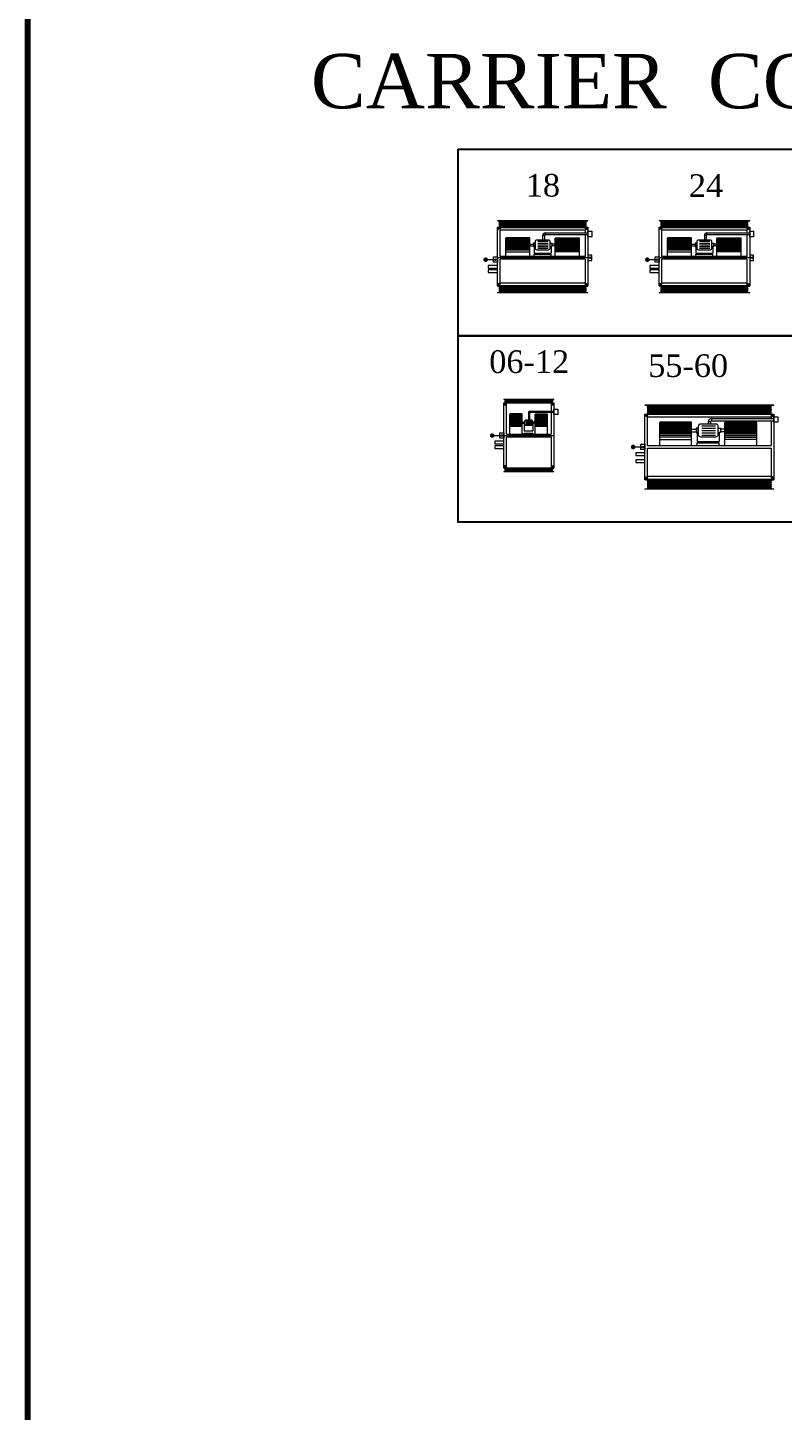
# Model space of a CAD drawing. Extents: x 847 to 949, y 444 to 823.
# Drawn here: x 926.77 to 935.11, y 550.95 to 566.22 of the extents above; entities that cross this region are included whole.
import ezdxf

# ---------------------------------------------------------------- set-up
doc = ezdxf.new("R2010")
doc.units = 0
doc.header["$MEASUREMENT"] = 0
doc.linetypes.add('DASHDOT', pattern=[25.4, 12.7, -6.35, 0, -6.35])
for name, color, linetype in [('01_AC-EQUIP', 206, 'CONTINUOUS'), ('M-DUCT-SA', 5, 'CONTINUOUS'), ('M-EQBMNT', 21, 'CONTINUOUS')]:
    doc.layers.add(name, color=color, linetype=linetype)
doc.layers.add('AC-TEXT', color=15, linetype='CONTINUOUS', lineweight=30)
doc.layers.add('UG-BORDER', color=20, linetype='CONTINUOUS', lineweight=80)
doc.styles.add('AC', font='romans.shx', dxfattribs={"height": 0.2})

# ---------------------------------------------------------------- blocks, each defined once
blk = doc.blocks.new('A$C56630B5C')
at = {"layer": '01_AC-EQUIP', "color": 2, "lineweight": 20}
for p, q in [((0.153, 0.799), (1.153, 0.799)), ((0.153, 0.799), (0.153, 0.796)), ((1.124, 0.796), (0.153, 0.796)), ((0.162, 0.796), (1.153, 0.796)), ((0.172, 0.793), (0.182, 0.796)), ((0.172, 0.793), (0.182, 0.789)), ((0.172, 0.786), (0.182, 0.789)), ((0.172, 0.786), (0.182, 0.783)), ((0.172, 0.78), (0.182, 0.783)), ((0.172, 0.78), (0.182, 0.777)), ((0.172, 0.774), (0.182, 0.777)), ((0.172, 0.774), (0.182, 0.77)), ((0.172, 0.767), (0.182, 0.77)), ((0.172, 0.767), (0.182, 0.764)), ((0.172, 0.761), (0.182, 0.764)), ((0.182, 0.789), (1.124, 0.789)), ((0.182, 0.783), (1.124, 0.783)), ((0.182, 0.777), (1.124, 0.777)), ((0.182, 0.77), (1.124, 0.77)), ((0.182, 0.764), (1.124, 0.764)), ((1.134, 0.793), (1.124, 0.796)), ((1.134, 0.793), (1.124, 0.789)), ((1.134, 0.786), (1.124, 0.789)), ((1.134, 0.786), (1.124, 0.783)), ((1.134, 0.78), (1.124, 0.783)), ((1.134, 0.78), (1.124, 0.777)), ((1.134, 0.774), (1.124, 0.777)), ((1.134, 0.774), (1.124, 0.77)), ((1.134, 0.767), (1.124, 0.77)), ((1.134, 0.767), (1.124, 0.764)), ((1.134, 0.761), (1.124, 0.764)), ((1.153, 0.796), (1.153, 0.799)), ((0.153, 0.726), (1.153, 0.726)), ((0.153, 0.726), (0.153, 0.723)), ((1.153, 0.723), (0.153, 0.723)), ((0.162, 0.726), (1.153, 0.726)), ((0.172, 0.761), (0.182, 0.758)), ((0.172, 0.755), (0.182, 0.758)), ((0.172, 0.755), (0.182, 0.751)), ((0.172, 0.748), (0.182, 0.751)), ((0.172, 0.748), (0.182, 0.745)), ((0.172, 0.742), (0.182, 0.745)), ((0.172, 0.742), (0.182, 0.739)), ((0.172, 0.736), (0.182, 0.739)), ((0.172, 0.736), (0.182, 0.732)), ((0.172, 0.729), (0.182, 0.732)), ((0.172, 0.729), (0.182, 0.726)), ((0.182, 0.758), (1.124, 0.758)), ((0.182, 0.751), (1.124, 0.751)), ((0.182, 0.745), (1.124, 0.745)), ((0.182, 0.739), (1.124, 0.739)), ((0.182, 0.732), (1.124, 0.732)), ((1.134, 0.761), (1.124, 0.758)), ((1.134, 0.755), (1.124, 0.758)), ((1.134, 0.755), (1.124, 0.751)), ((1.134, 0.748), (1.124, 0.751)), ((1.134, 0.748), (1.124, 0.745)), ((1.134, 0.742), (1.124, 0.745)), ((1.134, 0.742), (1.124, 0.739)), ((1.134, 0.736), (1.124, 0.739)), ((1.134, 0.736), (1.124, 0.732)), ((1.134, 0.729), (1.124, 0.732)), ((1.134, 0.729), (1.124, 0.726)), ((1.153, 0.723), (1.153, 0.726)), ((0.153, 0.077), (1.153, 0.077)), ((0.153, 0.077), (0.153, 0.073)), ((1.124, 0.073), (0.153, 0.073)), ((0.153, 0.004), (1.153, 0.004)), ((0.153, 0.004), (0.153, 0)), ((0.162, 0.073), (1.153, 0.073)), ((0.162, 0.004), (1.153, 0.004)), ((0.172, 0.07), (0.182, 0.073)), ((0.172, 0.07), (0.182, 0.067)), ((0.172, 0.064), (0.182, 0.067)), ((0.172, 0.064), (0.182, 0.06)), ((0.172, 0.057), (0.182, 0.06)), ((0.172, 0.057), (0.182, 0.054)), ((0.172, 0.051), (0.182, 0.054)), ((0.172, 0.051), (0.182, 0.048)), ((0.172, 0.045), (0.182, 0.048)), ((0.172, 0.045), (0.182, 0.041)), ((0.172, 0.038), (0.182, 0.041)), ((0.172, 0.038), (0.182, 0.035)), ((0.172, 0.032), (0.182, 0.035)), ((0.172, 0.032), (0.182, 0.029)), ((0.172, 0.026), (0.182, 0.029)), ((0.172, 0.026), (0.182, 0.023)), ((0.172, 0.019), (0.182, 0.023)), ((0.172, 0.019), (0.182, 0.016)), ((0.172, 0.013), (0.182, 0.016)), ((0.172, 0.013), (0.182, 0.01)), ((0.172, 0.007), (0.182, 0.01)), ((0.172, 0.007), (0.182, 0.004)), ((0.182, 0.067), (1.124, 0.067)), ((0.182, 0.06), (1.124, 0.06)), ((0.182, 0.054), (1.124, 0.054)), ((0.182, 0.048), (1.124, 0.048)), ((0.182, 0.041), (1.124, 0.041)), ((0.182, 0.035), (1.124, 0.035)), ((0.182, 0.029), (1.124, 0.029)), ((0.182, 0.023), (1.124, 0.023)), ((0.182, 0.016), (1.124, 0.016)), ((0.182, 0.01), (1.124, 0.01)), ((1.134, 0.07), (1.124, 0.073)), ((1.134, 0.07), (1.124, 0.067)), ((1.134, 0.064), (1.124, 0.067)), ((1.134, 0.064), (1.124, 0.06)), ((1.134, 0.057), (1.124, 0.06)), ((1.134, 0.057), (1.124, 0.054)), ((1.134, 0.051), (1.124, 0.054)), ((1.134, 0.051), (1.124, 0.048)), ((1.134, 0.045), (1.124, 0.048)), ((1.134, 0.045), (1.124, 0.041)), ((1.134, 0.038), (1.124, 0.041)), ((1.134, 0.038), (1.124, 0.035)), ((1.134, 0.032), (1.124, 0.035)), ((1.134, 0.032), (1.124, 0.029)), ((1.134, 0.026), (1.124, 0.029)), ((1.134, 0.026), (1.124, 0.023)), ((1.134, 0.019), (1.124, 0.023)), ((1.134, 0.019), (1.124, 0.016)), ((1.134, 0.013), (1.124, 0.016)), ((1.134, 0.013), (1.124, 0.01)), ((1.134, 0.007), (1.124, 0.01)), ((1.134, 0.007), (1.124, 0.004)), ((1.153, 0.073), (1.153, 0.077)), ((1.153, 0), (1.153, 0.004)), ((1.153, 0), (0.153, 0))]:
    blk.add_line(p, q, dxfattribs=at)
at = {"layer": '01_AC-EQUIP', "color": 1, "lineweight": 20}
for p, q in [((0.153, 0.723), (1.153, 0.723)), ((0.154, 0.709), (0.188, 0.709)), ((0.172, 0.72), (0.172, 0.698)), ((1.123, 0.693), (0.183, 0.693)), ((0.653, 0.634), (0.653, 0.583)), ((0.672, 0.634), (0.653, 0.634)), ((0.672, 0.634), (0.672, 0.583)), ((0.682, 0.663), (1.153, 0.663)), ((0.682, 0.644), (0.682, 0.663)), ((0.682, 0.644), (1.153, 0.644)), ((1.153, 0.709), (1.119, 0.709)), ((1.135, 0.72), (1.135, 0.698)), ((0.248, 0.403), (0.248, 0.604)), ((0.513, 0.604), (0.248, 0.604)), ((0.513, 0.603), (0.248, 0.603)), ((0.513, 0.601), (0.248, 0.601)), ((0.513, 0.6), (0.248, 0.6)), ((0.513, 0.597), (0.248, 0.597)), ((0.513, 0.595), (0.248, 0.595)), ((0.513, 0.592), (0.248, 0.592)), ((0.513, 0.589), (0.248, 0.589)), ((0.513, 0.586), (0.248, 0.586)), ((0.513, 0.581), (0.248, 0.581)), ((0.513, 0.575), (0.248, 0.575)), ((0.513, 0.569), (0.248, 0.569)), ((0.513, 0.562), (0.248, 0.562)), ((0.513, 0.555), (0.248, 0.555)), ((0.513, 0.547), (0.248, 0.547)), ((0.513, 0.542), (0.248, 0.542)), ((0.513, 0.536), (0.248, 0.536)), ((0.513, 0.528), (0.248, 0.528)), ((0.513, 0.521), (0.248, 0.521)), ((0.513, 0.514), (0.248, 0.514)), ((0.513, 0.502), (0.248, 0.502)), ((0.513, 0.487), (0.248, 0.487)), ((0.513, 0.473), (0.248, 0.473)), ((0.513, 0.403), (0.513, 0.604)), ((0.513, 0.539), (0.551, 0.539)), ((0.513, 0.52), (0.551, 0.52)), ((0.56, 0.511), (0.56, 0.438)), ((0.714, 0.566), (0.599, 0.566)), ((0.714, 0.546), (0.599, 0.546)), ((0.714, 0.527), (0.599, 0.527)), ((0.714, 0.508), (0.599, 0.508)), ((0.714, 0.488), (0.599, 0.488)), ((0.745, 0.511), (0.745, 0.438)), ((0.792, 0.539), (0.755, 0.539)), ((0.792, 0.52), (0.755, 0.52)), ((0.792, 0.403), (0.792, 0.604)), ((0.792, 0.604), (1.058, 0.604)), ((0.792, 0.603), (1.058, 0.603)), ((0.792, 0.601), (1.058, 0.601)), ((0.792, 0.6), (1.058, 0.6)), ((0.792, 0.597), (1.058, 0.597)), ((0.792, 0.595), (1.058, 0.595)), ((0.792, 0.592), (1.058, 0.592)), ((0.792, 0.589), (1.058, 0.589)), ((0.792, 0.586), (1.058, 0.586)), ((0.792, 0.581), (1.058, 0.581)), ((0.792, 0.575), (1.058, 0.575)), ((0.792, 0.569), (1.058, 0.569)), ((0.792, 0.562), (1.058, 0.562)), ((0.792, 0.555), (1.058, 0.555)), ((0.792, 0.547), (1.058, 0.547)), ((0.792, 0.542), (1.058, 0.542)), ((0.792, 0.536), (1.058, 0.536)), ((0.792, 0.528), (1.058, 0.528)), ((0.792, 0.521), (1.058, 0.521)), ((0.792, 0.514), (1.058, 0.514)), ((0.792, 0.502), (1.058, 0.502)), ((0.792, 0.487), (1.058, 0.487)), ((0.792, 0.473), (1.058, 0.473)), ((1.058, 0.403), (1.058, 0.604)), ((1.153, 0.388), (0.153, 0.388)), ((1.123, 0.373), (0.183, 0.373)), ((0.248, 0.454), (0.513, 0.454)), ((0.56, 0.438), (0.745, 0.438)), ((0.56, 0.427), (0.745, 0.427)), ((0.56, 0.403), (0.56, 0.427)), ((0.745, 0.403), (0.745, 0.427)), ((1.058, 0.454), (0.792, 0.454)), ((1.153, 0.077), (0.153, 0.077)), ((0.154, 0.094), (0.188, 0.094)), ((0.187, 0.092), (0.156, 0.092)), ((0.171, 0.102), (0.171, 0.082)), ((0.172, 0.083), (0.172, 0.105)), ((1.123, 0.107), (0.183, 0.107)), ((1.153, 0.094), (1.119, 0.094)), ((1.135, 0.083), (1.135, 0.105))]:
    blk.add_line(p, q, dxfattribs=at)
at = {"layer": '01_AC-EQUIP', "color": 1, "linetype": 'DASHDOT', "lineweight": 20}
for p, q in [((0.513, 0.547), (0.248, 0.547)), ((0.792, 0.547), (1.058, 0.547))]:
    blk.add_line(p, q, dxfattribs=at)
at = {"layer": '01_AC-EQUIP', "color": 4, "lineweight": 20}
blk.add_line((0.025, 0.367), (0.131, 0.367), dxfattribs=at)
at = {"layer": '01_AC-EQUIP', "color": 1, "lineweight": 20}
for points in [[(0.153, 0.077), (0.153, 0.723)], [(1.123, 0.403), (0.183, 0.403), (0.183, 0.693)], [(1.123, 0.693), (1.123, 0.663)], [(1.123, 0.644), (1.123, 0.403)], [(1.153, 0.726), (1.153, 0.077)], [(0.183, 0.107), (0.183, 0.373)], [(1.123, 0.373), (1.123, 0.107)]]:
    blk.add_lwpolyline(points, dxfattribs=at)
for points in [[(1.197, 0.62), (1.153, 0.62), (1.153, 0.68), (1.197, 0.68)], [(0.569, 0.548), (0.551, 0.548), (0.551, 0.511), (0.569, 0.511)], [(0.736, 0.548), (0.755, 0.548), (0.755, 0.511), (0.736, 0.511)], [(0.109, 0.398), (0.153, 0.398), (0.153, 0.338), (0.109, 0.338)], [(1.197, 0.418), (1.153, 0.418), (1.153, 0.358), (1.197, 0.358)]]:
    blk.add_lwpolyline(points, close=True, dxfattribs=at)
blk.add_lwpolyline([(0.717, 0.583), (0.589, 0.583, 0.414214), (0.569, 0.563), (0.569, 0.496, 0.414214), (0.589, 0.476), (0.717, 0.476, 0.414214), (0.736, 0.496), (0.736, 0.563, 0.414214)], format="xyb", close=True, dxfattribs=at)
at = {"layer": '01_AC-EQUIP', "color": 4, "lineweight": 20, "const_width": 0.0252}
blk.add_lwpolyline([(0.027, 0.354, 1), (0.022, 0.379, 1)], format="xyb", close=True, dxfattribs=at)
at = {"layer": '01_AC-EQUIP', "color": 5, "lineweight": 20}
blk.add_lwpolyline([(0.153, 0.273), (0.153, 0.303), (0.053, 0.303), (0.053, 0.273)], close=True, dxfattribs=at)
at = {"layer": '01_AC-EQUIP', "color": 6, "lineweight": 20}
blk.add_lwpolyline([(0.153, 0.224), (0.153, 0.254), (0.053, 0.254), (0.053, 0.224)], close=True, dxfattribs=at)
at = {"layer": '01_AC-EQUIP', "color": 1, "lineweight": 20}
for centre in [(0.131, 0.367), (1.176, 0.388)]:
    blk.add_circle(centre, 0.00932, dxfattribs=at)
for radius in [0.0291, 0.0097]:
    blk.add_arc((0.682, 0.634), radius, 90.0006, 180.0006, dxfattribs=at)
for centre, major_axis, start_param, end_param in [((0.172, 0.709), (0.0136, 0), -1.570796, 4.712389), ((0.172, 0.709), (0.00775, 0), 3.141593, 9.424778), ((1.135, 0.094), (-0.0136, 0), -1.570796, 4.712389), ((1.135, 0.094), (-0.00775, 0), 3.141593, 9.424778)]:
    blk.add_ellipse(centre, major_axis=major_axis, ratio=0.646018, start_param=start_param, end_param=end_param, dxfattribs=at)
at = {"layer": '01_AC-EQUIP', "color": 1, "lineweight": 20, "extrusion": (0, 0, -1)}
for centre, major_axis, start_param, end_param in [((1.135, 0.709), (-0.0136, 0), -1.570796, 4.712389), ((1.135, 0.709), (-0.00775, 0), 3.141593, 9.424778), ((0.172, 0.094), (0.0136, 0), -1.570796, 4.712389), ((0.171, 0.092), (-0.0124, 0), -1.570796, 4.712389), ((0.172, 0.094), (0.00775, 0), 3.141593, 9.424778), ((0.171, 0.092), (-0.00705, 0), 3.141593, 9.424778)]:
    blk.add_ellipse(centre, major_axis=major_axis, ratio=0.646018, start_param=start_param, end_param=end_param, dxfattribs=at)
at = {"layer": 'M-EQBMNT', "color": 21, "linetype": 'ByBlock', "ltscale": 1.5}
for p, q in [((0.513, 0.604), (0.248, 0.604)), ((0.792, 0.604), (1.058, 0.604))]:
    blk.add_line(p, q, dxfattribs=at)
blk = doc.blocks.new('A$C220E142C')
at = {"layer": '01_AC-EQUIP', "color": 2, "lineweight": 20}
for p, q in [((0.154, 0.8), (0.704, 0.8)), ((0.154, 0.8), (0.154, 0.798)), ((0.688, 0.798), (0.154, 0.798)), ((0.159, 0.798), (0.704, 0.798)), ((0.164, 0.796), (0.169, 0.798)), ((0.164, 0.796), (0.169, 0.795)), ((0.164, 0.793), (0.169, 0.795)), ((0.164, 0.793), (0.169, 0.791)), ((0.164, 0.789), (0.169, 0.791)), ((0.164, 0.789), (0.169, 0.788)), ((0.164, 0.786), (0.169, 0.788)), ((0.164, 0.786), (0.169, 0.784)), ((0.164, 0.782), (0.169, 0.784)), ((0.164, 0.782), (0.169, 0.781)), ((0.164, 0.779), (0.169, 0.781)), ((0.164, 0.779), (0.169, 0.777)), ((0.164, 0.775), (0.169, 0.777)), ((0.164, 0.775), (0.169, 0.774)), ((0.164, 0.772), (0.169, 0.774)), ((0.164, 0.772), (0.169, 0.77)), ((0.164, 0.768), (0.169, 0.77)), ((0.164, 0.768), (0.169, 0.767)), ((0.164, 0.765), (0.169, 0.767)), ((0.164, 0.765), (0.169, 0.763)), ((0.169, 0.795), (0.688, 0.795)), ((0.169, 0.791), (0.688, 0.791)), ((0.169, 0.788), (0.688, 0.788)), ((0.169, 0.784), (0.688, 0.784)), ((0.169, 0.781), (0.688, 0.781)), ((0.169, 0.777), (0.688, 0.777)), ((0.169, 0.774), (0.688, 0.774)), ((0.169, 0.77), (0.688, 0.77)), ((0.169, 0.767), (0.688, 0.767)), ((0.693, 0.796), (0.688, 0.798)), ((0.693, 0.796), (0.688, 0.795)), ((0.693, 0.793), (0.688, 0.795)), ((0.693, 0.793), (0.688, 0.791)), ((0.693, 0.789), (0.688, 0.791)), ((0.693, 0.789), (0.688, 0.788)), ((0.693, 0.786), (0.688, 0.788)), ((0.693, 0.786), (0.688, 0.784)), ((0.693, 0.782), (0.688, 0.784)), ((0.693, 0.782), (0.688, 0.781)), ((0.693, 0.779), (0.688, 0.781)), ((0.693, 0.779), (0.688, 0.777)), ((0.693, 0.775), (0.688, 0.777)), ((0.693, 0.775), (0.688, 0.774)), ((0.693, 0.772), (0.688, 0.774)), ((0.693, 0.772), (0.688, 0.77)), ((0.693, 0.768), (0.688, 0.77)), ((0.693, 0.768), (0.688, 0.767)), ((0.693, 0.765), (0.688, 0.767)), ((0.693, 0.765), (0.688, 0.763)), ((0.704, 0.798), (0.704, 0.8)), ((0.154, 0.76), (0.704, 0.76)), ((0.154, 0.76), (0.154, 0.758)), ((0.704, 0.758), (0.154, 0.758)), ((0.159, 0.76), (0.704, 0.76)), ((0.164, 0.762), (0.169, 0.763)), ((0.164, 0.762), (0.169, 0.76)), ((0.169, 0.763), (0.688, 0.763)), ((0.693, 0.762), (0.688, 0.763)), ((0.693, 0.762), (0.688, 0.76)), ((0.704, 0.758), (0.704, 0.76)), ((0.154, 0.042), (0.704, 0.042)), ((0.154, 0.042), (0.154, 0.04)), ((0.688, 0.04), (0.154, 0.04)), ((0.154, 0.002), (0.704, 0.002)), ((0.154, 0.002), (0.154, 0)), ((0.159, 0.04), (0.704, 0.04)), ((0.159, 0.002), (0.704, 0.002)), ((0.164, 0.038), (0.169, 0.04)), ((0.164, 0.038), (0.169, 0.037)), ((0.164, 0.035), (0.169, 0.037)), ((0.164, 0.035), (0.169, 0.033)), ((0.164, 0.032), (0.169, 0.033)), ((0.164, 0.032), (0.169, 0.03)), ((0.164, 0.028), (0.169, 0.03)), ((0.164, 0.028), (0.169, 0.026)), ((0.164, 0.025), (0.169, 0.026)), ((0.164, 0.025), (0.169, 0.023)), ((0.164, 0.021), (0.169, 0.023)), ((0.164, 0.021), (0.169, 0.019)), ((0.164, 0.018), (0.169, 0.019)), ((0.164, 0.018), (0.169, 0.016)), ((0.164, 0.014), (0.169, 0.016)), ((0.164, 0.014), (0.169, 0.012)), ((0.164, 0.011), (0.169, 0.012)), ((0.164, 0.011), (0.169, 0.009)), ((0.164, 0.007), (0.169, 0.009)), ((0.164, 0.007), (0.169, 0.005)), ((0.164, 0.004), (0.169, 0.005)), ((0.164, 0.004), (0.169, 0.002)), ((0.169, 0.037), (0.688, 0.037)), ((0.169, 0.033), (0.688, 0.033)), ((0.169, 0.03), (0.688, 0.03)), ((0.169, 0.026), (0.688, 0.026)), ((0.169, 0.023), (0.688, 0.023)), ((0.169, 0.019), (0.688, 0.019)), ((0.169, 0.016), (0.688, 0.016)), ((0.169, 0.012), (0.688, 0.012)), ((0.169, 0.009), (0.688, 0.009)), ((0.169, 0.005), (0.688, 0.005)), ((0.693, 0.038), (0.688, 0.04)), ((0.693, 0.038), (0.688, 0.037)), ((0.693, 0.035), (0.688, 0.037)), ((0.693, 0.035), (0.688, 0.033)), ((0.693, 0.032), (0.688, 0.033)), ((0.693, 0.032), (0.688, 0.03)), ((0.693, 0.028), (0.688, 0.03)), ((0.693, 0.028), (0.688, 0.026)), ((0.693, 0.025), (0.688, 0.026)), ((0.693, 0.025), (0.688, 0.023)), ((0.693, 0.021), (0.688, 0.023)), ((0.693, 0.021), (0.688, 0.019)), ((0.693, 0.018), (0.688, 0.019)), ((0.693, 0.018), (0.688, 0.016)), ((0.693, 0.014), (0.688, 0.016)), ((0.693, 0.014), (0.688, 0.012)), ((0.693, 0.011), (0.688, 0.012)), ((0.693, 0.011), (0.688, 0.009)), ((0.693, 0.007), (0.688, 0.009)), ((0.693, 0.007), (0.688, 0.005)), ((0.693, 0.004), (0.688, 0.005)), ((0.693, 0.004), (0.688, 0.002)), ((0.704, 0.04), (0.704, 0.042)), ((0.704, 0), (0.704, 0.002)), ((0.704, 0), (0.154, 0))]:
    blk.add_line(p, q, dxfattribs=at)
at = {"layer": '01_AC-EQUIP', "color": 1, "lineweight": 20}
for p, q in [((0.187, 0.745), (0.153, 0.745)), ((0.169, 0.757), (0.169, 0.735)), ((0.219, 0.415), (0.219, 0.637)), ((0.355, 0.637), (0.219, 0.637)), ((0.355, 0.636), (0.219, 0.636)), ((0.355, 0.635), (0.219, 0.635)), ((0.355, 0.634), (0.219, 0.634)), ((0.355, 0.633), (0.219, 0.633)), ((0.355, 0.632), (0.219, 0.632)), ((0.355, 0.631), (0.219, 0.631)), ((0.355, 0.629), (0.219, 0.629)), ((0.355, 0.627), (0.219, 0.627)), ((0.355, 0.625), (0.219, 0.625)), ((0.355, 0.622), (0.219, 0.622)), ((0.355, 0.619), (0.219, 0.619)), ((0.355, 0.615), (0.219, 0.615)), ((0.355, 0.611), (0.219, 0.611)), ((0.355, 0.415), (0.355, 0.637)), ((0.427, 0.652), (0.427, 0.568)), ((0.437, 0.652), (0.427, 0.652)), ((0.437, 0.652), (0.437, 0.568)), ((0.441, 0.667), (0.704, 0.667)), ((0.441, 0.657), (0.441, 0.667)), ((0.441, 0.657), (0.704, 0.657)), ((0.498, 0.415), (0.498, 0.637)), ((0.498, 0.637), (0.634, 0.637)), ((0.498, 0.636), (0.634, 0.636)), ((0.498, 0.635), (0.634, 0.635)), ((0.498, 0.634), (0.634, 0.634)), ((0.498, 0.633), (0.634, 0.633)), ((0.498, 0.632), (0.634, 0.632)), ((0.498, 0.631), (0.634, 0.631)), ((0.498, 0.629), (0.634, 0.629)), ((0.498, 0.627), (0.634, 0.627)), ((0.498, 0.625), (0.634, 0.625)), ((0.498, 0.622), (0.634, 0.622)), ((0.498, 0.619), (0.634, 0.619)), ((0.498, 0.615), (0.634, 0.615)), ((0.498, 0.611), (0.634, 0.611)), ((0.634, 0.415), (0.634, 0.637)), ((0.706, 0.746), (0.672, 0.746)), ((0.689, 0.757), (0.689, 0.735)), ((0.355, 0.608), (0.219, 0.608)), ((0.355, 0.605), (0.219, 0.605)), ((0.355, 0.602), (0.219, 0.602)), ((0.355, 0.598), (0.219, 0.598)), ((0.355, 0.594), (0.219, 0.594)), ((0.355, 0.59), (0.219, 0.59)), ((0.355, 0.585), (0.219, 0.585)), ((0.355, 0.577), (0.219, 0.577)), ((0.355, 0.57), (0.219, 0.57)), ((0.219, 0.56), (0.355, 0.56)), ((0.219, 0.551), (0.355, 0.551)), ((0.219, 0.541), (0.355, 0.541)), ((0.219, 0.532), (0.355, 0.532)), ((0.219, 0.522), (0.355, 0.522)), ((0.219, 0.513), (0.355, 0.513)), ((0.219, 0.503), (0.355, 0.503)), ((0.355, 0.546), (0.374, 0.546)), ((0.355, 0.536), (0.374, 0.536)), ((0.379, 0.532), (0.379, 0.45)), ((0.458, 0.56), (0.399, 0.56)), ((0.458, 0.55), (0.399, 0.55)), ((0.458, 0.54), (0.399, 0.54)), ((0.458, 0.53), (0.399, 0.53)), ((0.458, 0.52), (0.399, 0.52)), ((0.474, 0.532), (0.474, 0.45)), ((0.498, 0.546), (0.479, 0.546)), ((0.498, 0.536), (0.479, 0.536)), ((0.498, 0.608), (0.634, 0.608)), ((0.498, 0.605), (0.634, 0.605)), ((0.498, 0.602), (0.634, 0.602)), ((0.498, 0.598), (0.634, 0.598)), ((0.498, 0.594), (0.634, 0.594)), ((0.498, 0.59), (0.634, 0.59)), ((0.498, 0.585), (0.634, 0.585)), ((0.498, 0.577), (0.634, 0.577)), ((0.498, 0.57), (0.634, 0.57)), ((0.634, 0.56), (0.498, 0.56)), ((0.498, 0.56), (0.634, 0.56)), ((0.498, 0.551), (0.634, 0.551)), ((0.498, 0.541), (0.634, 0.541)), ((0.498, 0.532), (0.634, 0.532)), ((0.498, 0.522), (0.634, 0.522)), ((0.498, 0.513), (0.634, 0.513)), ((0.498, 0.503), (0.634, 0.503)), ((0.154, 0.4), (0.704, 0.4)), ((0.184, 0.415), (0.674, 0.415)), ((0.184, 0.385), (0.674, 0.385)), ((0.379, 0.45), (0.474, 0.45)), ((0.379, 0.427), (0.474, 0.427)), ((0.379, 0.415), (0.379, 0.427)), ((0.474, 0.415), (0.474, 0.427)), ((0.187, 0.059), (0.153, 0.059)), ((0.169, 0.07), (0.169, 0.048)), ((0.706, 0.056), (0.672, 0.056)), ((0.689, 0.068), (0.689, 0.046))]:
    blk.add_line(p, q, dxfattribs=at)
at = {"layer": '01_AC-EQUIP', "color": 1, "linetype": 'DASHDOT', "lineweight": 20}
for p, q in [((0.355, 0.608), (0.219, 0.608)), ((0.498, 0.608), (0.634, 0.608))]:
    blk.add_line(p, q, dxfattribs=at)
at = {"layer": '01_AC-EQUIP', "color": 4, "lineweight": 20}
blk.add_line((0.025, 0.399), (0.131, 0.399), dxfattribs=at)
at = {"layer": '01_AC-EQUIP', "color": 1, "lineweight": 20}
for points in [[(0.154, 0.04), (0.154, 0.76)], [(0.184, 0.415), (0.184, 0.758)], [(0.674, 0.758), (0.674, 0.667)], [(0.674, 0.657), (0.674, 0.415)], [(0.704, 0.76), (0.704, 0.04)], [(0.184, 0.042), (0.184, 0.385)], [(0.674, 0.385), (0.674, 0.042)]]:
    blk.add_lwpolyline(points, dxfattribs=at)
for points in [[(0.748, 0.632), (0.704, 0.632), (0.704, 0.692), (0.748, 0.692)], [(0.384, 0.551), (0.374, 0.551), (0.374, 0.532), (0.384, 0.532)], [(0.469, 0.551), (0.479, 0.551), (0.479, 0.532), (0.469, 0.532)], [(0.11, 0.43), (0.154, 0.43), (0.154, 0.37), (0.11, 0.37)]]:
    blk.add_lwpolyline(points, close=True, dxfattribs=at)
blk.add_lwpolyline([(0.459, 0.568), (0.394, 0.568, 0.414214), (0.384, 0.558), (0.384, 0.524, 0.414214), (0.394, 0.514), (0.459, 0.514, 0.414214), (0.469, 0.524), (0.469, 0.558, 0.414214)], format="xyb", close=True, dxfattribs=at)
at = {"layer": '01_AC-EQUIP', "color": 4, "lineweight": 20, "const_width": 0.0252}
blk.add_lwpolyline([(0.028, 0.387, 1), (0.022, 0.411, 1)], format="xyb", close=True, dxfattribs=at)
at = {"layer": '01_AC-EQUIP', "color": 5, "lineweight": 20}
blk.add_lwpolyline([(0.154, 0.306), (0.154, 0.336), (0.054, 0.336), (0.054, 0.306)], close=True, dxfattribs=at)
at = {"layer": '01_AC-EQUIP', "color": 6, "lineweight": 20}
blk.add_lwpolyline([(0.154, 0.256), (0.154, 0.286), (0.054, 0.286), (0.054, 0.256)], close=True, dxfattribs=at)
at = {"layer": '01_AC-EQUIP', "color": 1, "lineweight": 20}
blk.add_circle((0.131, 0.399), 0.00932, dxfattribs=at)
for radius in [0.0149, 0.00497]:
    blk.add_arc((0.441, 0.652), radius, 90.0006, 180.0006, dxfattribs=at)
at = {"layer": '01_AC-EQUIP', "color": 1, "lineweight": 20, "extrusion": (0, 0, -1)}
for centre, major_axis, start_param, end_param in [((0.169, 0.745), (-0.0136, 0), -1.570796, 4.712389), ((0.169, 0.745), (-0.00775, 0), 3.141593, 9.424778), ((0.689, 0.746), (-0.0136, 0), -1.570796, 4.712389), ((0.689, 0.746), (-0.00775, 0), 3.141593, 9.424778), ((0.169, 0.059), (-0.0136, 0), -1.570796, 4.712389), ((0.169, 0.059), (-0.00775, 0), 3.141593, 9.424778), ((0.689, 0.056), (-0.0136, 0), -1.570796, 4.712389), ((0.689, 0.056), (-0.00775, 0), 3.141593, 9.424778)]:
    blk.add_ellipse(centre, major_axis=major_axis, ratio=0.646018, start_param=start_param, end_param=end_param, dxfattribs=at)
at = {"layer": 'M-EQBMNT', "color": 21, "linetype": 'ByBlock', "ltscale": 1.5}
for p, q in [((0.355, 0.637), (0.219, 0.637)), ((0.498, 0.637), (0.634, 0.637))]:
    blk.add_line(p, q, dxfattribs=at)
blk = doc.blocks.new('A$C0F5A1675')
at = {"layer": '01_AC-EQUIP', "color": 2, "lineweight": 20}
for p, q in [((0.153, 0.933), (1.578, 0.933)), ((0.153, 0.933), (0.153, 0.928)), ((1.537, 0.928), (0.153, 0.928)), ((0.166, 0.928), (1.578, 0.928)), ((0.18, 0.923), (0.194, 0.928)), ((0.18, 0.923), (0.194, 0.919)), ((0.18, 0.914), (0.194, 0.919)), ((0.194, 0.919), (1.537, 0.919)), ((1.551, 0.923), (1.537, 0.928)), ((1.551, 0.923), (1.537, 0.919)), ((1.551, 0.914), (1.537, 0.919)), ((1.578, 0.928), (1.578, 0.933)), ((0.153, 0.829), (1.578, 0.829)), ((0.153, 0.829), (0.153, 0.824)), ((1.578, 0.824), (0.153, 0.824)), ((0.166, 0.829), (1.578, 0.829)), ((0.18, 0.914), (0.194, 0.91)), ((0.18, 0.905), (0.194, 0.91)), ((0.18, 0.905), (0.194, 0.901)), ((0.18, 0.896), (0.194, 0.901)), ((0.18, 0.896), (0.194, 0.892)), ((0.18, 0.887), (0.194, 0.892)), ((0.18, 0.887), (0.194, 0.883)), ((0.18, 0.878), (0.194, 0.883)), ((0.18, 0.878), (0.194, 0.874)), ((0.18, 0.869), (0.194, 0.874)), ((0.18, 0.869), (0.194, 0.865)), ((0.18, 0.86), (0.194, 0.865)), ((0.18, 0.86), (0.194, 0.856)), ((0.18, 0.851), (0.194, 0.856)), ((0.18, 0.851), (0.194, 0.847)), ((0.18, 0.842), (0.194, 0.847)), ((0.18, 0.842), (0.194, 0.838)), ((0.18, 0.833), (0.194, 0.838)), ((0.18, 0.833), (0.194, 0.829)), ((0.194, 0.91), (1.537, 0.91)), ((0.194, 0.901), (1.537, 0.901)), ((0.194, 0.892), (1.537, 0.892)), ((0.194, 0.883), (1.537, 0.883)), ((0.194, 0.874), (1.537, 0.874)), ((0.194, 0.865), (1.537, 0.865)), ((0.194, 0.856), (1.537, 0.856)), ((0.194, 0.847), (1.537, 0.847)), ((0.194, 0.838), (1.537, 0.838)), ((1.551, 0.914), (1.537, 0.91)), ((1.551, 0.905), (1.537, 0.91)), ((1.551, 0.905), (1.537, 0.901)), ((1.551, 0.896), (1.537, 0.901)), ((1.551, 0.896), (1.537, 0.892)), ((1.551, 0.887), (1.537, 0.892)), ((1.551, 0.887), (1.537, 0.883)), ((1.551, 0.878), (1.537, 0.883)), ((1.551, 0.878), (1.537, 0.874)), ((1.551, 0.869), (1.537, 0.874)), ((1.551, 0.869), (1.537, 0.865)), ((1.551, 0.86), (1.537, 0.865)), ((1.551, 0.86), (1.537, 0.856)), ((1.551, 0.851), (1.537, 0.856)), ((1.551, 0.851), (1.537, 0.847)), ((1.551, 0.842), (1.537, 0.847)), ((1.551, 0.842), (1.537, 0.838)), ((1.551, 0.833), (1.537, 0.838)), ((1.551, 0.833), (1.537, 0.829)), ((1.578, 0.824), (1.578, 0.829)), ((0.153, 0.109), (1.578, 0.109)), ((0.153, 0.109), (0.153, 0.104)), ((1.537, 0.104), (0.153, 0.104)), ((0.153, 0.005), (1.578, 0.005)), ((0.153, 0.005), (0.153, 0)), ((0.166, 0.104), (1.578, 0.104)), ((0.166, 0.005), (1.578, 0.005)), ((0.18, 0.1), (0.194, 0.104)), ((0.18, 0.1), (0.194, 0.095)), ((0.18, 0.091), (0.194, 0.095)), ((0.18, 0.091), (0.194, 0.086)), ((0.18, 0.082), (0.194, 0.086)), ((0.18, 0.082), (0.194, 0.077)), ((0.18, 0.073), (0.194, 0.077)), ((0.18, 0.073), (0.194, 0.068)), ((0.18, 0.064), (0.194, 0.068)), ((0.18, 0.064), (0.194, 0.059)), ((0.18, 0.055), (0.194, 0.059)), ((0.18, 0.055), (0.194, 0.05)), ((0.18, 0.046), (0.194, 0.05)), ((0.18, 0.046), (0.194, 0.041)), ((0.18, 0.037), (0.194, 0.041)), ((0.18, 0.037), (0.194, 0.032)), ((0.18, 0.028), (0.194, 0.032)), ((0.18, 0.028), (0.194, 0.023)), ((0.18, 0.019), (0.194, 0.023)), ((0.18, 0.019), (0.194, 0.014)), ((0.18, 0.01), (0.194, 0.014)), ((0.18, 0.01), (0.194, 0.005)), ((0.194, 0.095), (1.537, 0.095)), ((0.194, 0.086), (1.537, 0.086)), ((0.194, 0.077), (1.537, 0.077)), ((0.194, 0.068), (1.537, 0.068)), ((0.194, 0.059), (1.537, 0.059)), ((0.194, 0.05), (1.537, 0.05)), ((0.194, 0.041), (1.537, 0.041)), ((0.194, 0.032), (1.537, 0.032)), ((0.194, 0.023), (1.537, 0.023)), ((0.194, 0.014), (1.537, 0.014)), ((1.551, 0.1), (1.537, 0.104)), ((1.551, 0.1), (1.537, 0.095)), ((1.551, 0.091), (1.537, 0.095)), ((1.551, 0.091), (1.537, 0.086)), ((1.551, 0.082), (1.537, 0.086)), ((1.551, 0.082), (1.537, 0.077)), ((1.551, 0.073), (1.537, 0.077)), ((1.551, 0.073), (1.537, 0.068)), ((1.551, 0.064), (1.537, 0.068)), ((1.551, 0.064), (1.537, 0.059)), ((1.551, 0.055), (1.537, 0.059)), ((1.551, 0.055), (1.537, 0.05)), ((1.551, 0.046), (1.537, 0.05)), ((1.551, 0.046), (1.537, 0.041)), ((1.551, 0.037), (1.537, 0.041)), ((1.551, 0.037), (1.537, 0.032)), ((1.551, 0.028), (1.537, 0.032)), ((1.551, 0.028), (1.537, 0.023)), ((1.551, 0.019), (1.537, 0.023)), ((1.551, 0.019), (1.537, 0.014)), ((1.551, 0.01), (1.537, 0.014)), ((1.551, 0.01), (1.537, 0.005)), ((1.578, 0.104), (1.578, 0.109)), ((1.578, 0), (1.578, 0.005)), ((1.578, 0), (0.153, 0))]:
    blk.add_line(p, q, dxfattribs=at)
at = {"layer": '01_AC-EQUIP', "color": 1, "lineweight": 20}
for p, q in [((0.153, 0.811), (0.187, 0.811)), ((0.171, 0.822), (0.171, 0.8)), ((1.548, 0.794), (0.183, 0.794)), ((0.891, 0.782), (1.578, 0.782)), ((0.891, 0.756), (0.891, 0.782)), ((1.578, 0.811), (1.544, 0.811)), ((1.561, 0.822), (1.561, 0.8)), ((0.318, 0.482), (0.318, 0.737)), ((0.669, 0.734), (0.318, 0.734)), ((0.669, 0.731), (0.318, 0.731)), ((0.669, 0.727), (0.318, 0.727)), ((0.669, 0.722), (0.318, 0.722)), ((0.669, 0.716), (0.318, 0.716)), ((0.669, 0.709), (0.318, 0.709)), ((0.669, 0.7), (0.318, 0.7)), ((0.669, 0.691), (0.318, 0.691)), ((0.669, 0.681), (0.318, 0.681)), ((0.669, 0.671), (0.318, 0.671)), ((0.669, 0.665), (0.318, 0.665)), ((0.669, 0.656), (0.318, 0.656)), ((0.669, 0.647), (0.318, 0.647)), ((0.669, 0.637), (0.318, 0.637)), ((0.669, 0.627), (0.318, 0.627)), ((0.669, 0.612), (0.318, 0.612)), ((0.669, 0.482), (0.669, 0.737)), ((0.669, 0.661), (0.719, 0.661)), ((0.669, 0.635), (0.719, 0.635)), ((0.731, 0.624), (0.731, 0.528)), ((0.933, 0.696), (0.783, 0.696)), ((0.933, 0.67), (0.783, 0.67)), ((0.933, 0.645), (0.783, 0.645)), ((0.933, 0.619), (0.783, 0.619)), ((0.853, 0.743), (0.853, 0.718)), ((0.879, 0.743), (0.853, 0.743)), ((0.879, 0.743), (0.879, 0.718)), ((0.891, 0.756), (1.578, 0.756)), ((0.975, 0.624), (0.975, 0.528)), ((1.037, 0.661), (0.987, 0.661)), ((1.037, 0.635), (0.987, 0.635)), ((1.037, 0.482), (1.037, 0.737)), ((1.037, 0.734), (1.388, 0.734)), ((1.037, 0.731), (1.388, 0.731)), ((1.037, 0.727), (1.388, 0.727)), ((1.037, 0.722), (1.388, 0.722)), ((1.037, 0.716), (1.388, 0.716)), ((1.037, 0.709), (1.388, 0.709)), ((1.037, 0.7), (1.388, 0.7)), ((1.037, 0.691), (1.388, 0.691)), ((1.037, 0.681), (1.388, 0.681)), ((1.037, 0.671), (1.388, 0.671)), ((1.037, 0.665), (1.388, 0.665)), ((1.037, 0.656), (1.388, 0.656)), ((1.037, 0.647), (1.388, 0.647)), ((1.037, 0.637), (1.388, 0.637)), ((1.037, 0.627), (1.388, 0.627)), ((1.037, 0.612), (1.388, 0.612)), ((1.388, 0.482), (1.388, 0.737)), ((0.183, 0.482), (1.548, 0.482)), ((0.669, 0.593), (0.318, 0.593)), ((0.669, 0.573), (0.318, 0.573)), ((0.318, 0.549), (0.669, 0.549)), ((0.731, 0.528), (0.975, 0.528)), ((0.731, 0.513), (0.975, 0.513)), ((0.731, 0.482), (0.731, 0.513)), ((0.933, 0.594), (0.783, 0.594)), ((0.975, 0.482), (0.975, 0.513)), ((1.037, 0.593), (1.388, 0.593)), ((1.037, 0.573), (1.388, 0.573)), ((1.388, 0.549), (1.037, 0.549)), ((0.183, 0.452), (1.548, 0.452)), ((0.153, 0.126), (0.187, 0.126)), ((0.171, 0.137), (0.171, 0.115)), ((1.548, 0.139), (0.183, 0.139)), ((1.578, 0.126), (1.544, 0.126)), ((1.561, 0.137), (1.561, 0.115))]:
    blk.add_line(p, q, dxfattribs=at)
at = {"layer": '01_AC-EQUIP', "color": 1, "linetype": 'DASHDOT', "lineweight": 20}
for p, q in [((0.669, 0.671), (0.318, 0.671)), ((1.037, 0.671), (1.388, 0.671))]:
    blk.add_line(p, q, dxfattribs=at)
at = {"layer": '01_AC-EQUIP', "color": 4, "lineweight": 20}
blk.add_line((0.025, 0.466), (0.131, 0.466), dxfattribs=at)
at = {"layer": '01_AC-EQUIP', "color": 1, "lineweight": 20}
for points in [[(0.153, 0.104), (0.153, 0.829)], [(0.183, 0.482), (0.183, 0.794)], [(1.548, 0.794), (1.548, 0.782)], [(1.578, 0.829), (1.578, 0.104)], [(1.548, 0.756), (1.548, 0.482)], [(0.183, 0.139), (0.183, 0.452)], [(1.548, 0.452), (1.548, 0.139)]]:
    blk.add_lwpolyline(points, dxfattribs=at)
for points in [[(1.622, 0.74), (1.578, 0.74), (1.578, 0.8), (1.622, 0.8)], [(0.743, 0.672), (0.719, 0.672), (0.719, 0.624), (0.743, 0.624)], [(0.963, 0.672), (0.987, 0.672), (0.987, 0.624), (0.963, 0.624)], [(0.109, 0.497), (0.153, 0.497), (0.153, 0.437), (0.109, 0.437)]]:
    blk.add_lwpolyline(points, close=True, dxfattribs=at)
blk.add_lwpolyline([(0.938, 0.718), (0.769, 0.718, 0.414214), (0.743, 0.693), (0.743, 0.604, 0.414214), (0.769, 0.578), (0.938, 0.578, 0.414214), (0.963, 0.604), (0.963, 0.693, 0.414214)], format="xyb", close=True, dxfattribs=at)
at = {"layer": '01_AC-EQUIP', "color": 4, "lineweight": 20, "const_width": 0.0252}
blk.add_lwpolyline([(0.027, 0.453, 1), (0.022, 0.478, 1)], format="xyb", close=True, dxfattribs=at)
at = {"layer": '01_AC-EQUIP', "color": 5, "lineweight": 20}
blk.add_lwpolyline([(0.153, 0.372), (0.153, 0.402), (0.053, 0.402), (0.053, 0.372)], close=True, dxfattribs=at)
at = {"layer": '01_AC-EQUIP', "color": 6, "lineweight": 20}
blk.add_lwpolyline([(0.153, 0.293), (0.153, 0.323), (0.053, 0.323), (0.053, 0.293)], close=True, dxfattribs=at)
at = {"layer": '01_AC-EQUIP', "color": 1, "lineweight": 20}
blk.add_circle((0.131, 0.466), 0.00932, dxfattribs=at)
for radius in [0.0384, 0.0128]:
    blk.add_arc((0.891, 0.743), radius, 90.0006, 180.0006, dxfattribs=at)
for centre, major_axis, start_param, end_param in [((0.171, 0.811), (0.0136, 0), -1.570796, 4.712389), ((0.171, 0.811), (0.00775, 0), 3.141593, 9.424778), ((0.171, 0.126), (0.0136, 0), -1.570796, 4.712389), ((0.171, 0.126), (0.00775, 0), 3.141593, 9.424778)]:
    blk.add_ellipse(centre, major_axis=major_axis, ratio=0.646018, start_param=start_param, end_param=end_param, dxfattribs=at)
at = {"layer": '01_AC-EQUIP', "color": 1, "lineweight": 20, "extrusion": (0, 0, -1)}
for centre, major_axis, start_param, end_param in [((1.561, 0.811), (-0.0136, 0), -1.570796, 4.712389), ((1.561, 0.811), (-0.00775, 0), 3.141593, 9.424778), ((1.561, 0.126), (-0.0136, 0), -1.570796, 4.712389), ((1.561, 0.126), (-0.00775, 0), 3.141593, 9.424778)]:
    blk.add_ellipse(centre, major_axis=major_axis, ratio=0.646018, start_param=start_param, end_param=end_param, dxfattribs=at)
at = {"layer": 'M-EQBMNT', "color": 21, "linetype": 'ByBlock', "ltscale": 1.5}
for p, q in [((0.669, 0.737), (0.318, 0.737)), ((1.037, 0.737), (1.388, 0.737))]:
    blk.add_line(p, q, dxfattribs=at)

msp = doc.modelspace()

# ---------------------------------------------------------------- linework, layer by layer
at = {"layer": 'M-DUCT-SA', "color": 7, "linetype": 'ByBlock'}
for points in [[(931.519, 564.878), (939.014, 564.878), (939.014, 562.82), (931.519, 562.82)], [(931.519, 562.82), (939.014, 562.82), (939.014, 560.762), (931.519, 560.762)]]:
    msp.add_lwpolyline(points, close=True, dxfattribs=at)
at = {"layer": 'UG-BORDER', "color": 7}
msp.add_line((926.768, 512.235), (926.768, 588.126), dxfattribs=at)

# ---------------------------------------------------------------- block references
at = {"layer": '01_AC-EQUIP', "color": 1, "lineweight": 20}
for name, p in [('A$C56630B5C', (931.797, 563.293)), ('A$C56630B5C', (933.581, 563.293)), ('A$C0F5A1675', (933.424, 561.126))]:
    msp.add_blockref(name, p, dxfattribs=at)
at = {"layer": '01_AC-EQUIP', "color": 2, "lineweight": 20}
msp.add_blockref('A$C220E142C', (931.868, 561.319), dxfattribs=at)

# ---------------------------------------------------------------- texts
at = {"layer": 'AC-TEXT', "color": 34, "linetype": 'Continuous', "style": 'AC'}
for s, insert, char_height, width, attachment_point in [('\\A1;{\\fTimes New Roman|b0|i0|c0|p18;\\C3;CARRIER  CCDs-VRV RYPE}', (929.893, 565.931), 0.6, 13.17153, 1), ('\\A1;{\\fTimes New Roman|b0|i0|c0|p18;\\C256;18}', (932.264, 564.352), 0.25, 3.95146, 7), ('\\A1;{\\fTimes New Roman|b0|i0|c0|p18;\\C256;24}', (934.063, 564.352), 0.25, 3.95146, 7), ('\\A1;{\\fTimes New Roman|b0|i0|c0|p18;\\C256;06-12}', (931.861, 562.405), 0.25, 3.95146, 7), ('\\A1;{\\fTimes New Roman|b0|i0|c0|p18;\\C256;55-60}', (933.615, 562.361), 0.25, 3.95146, 7)]:
    msp.add_mtext(s, dxfattribs=dict(at, insert=insert, char_height=char_height, width=width, attachment_point=attachment_point))

doc.saveas('drawing.dxf')
